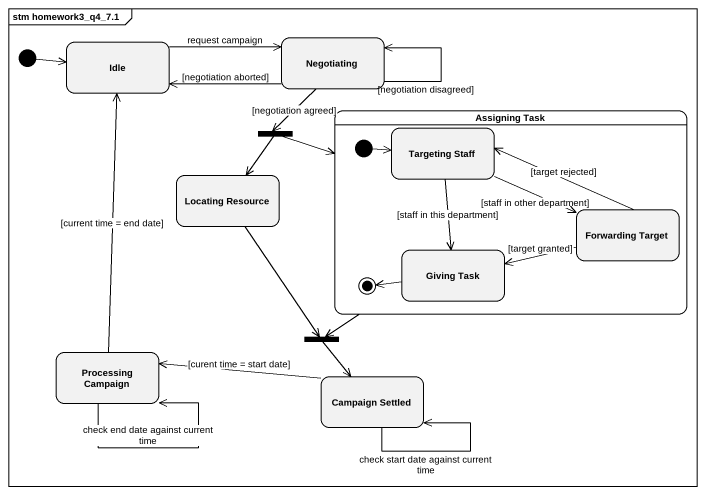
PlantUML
@startuml
mainframe stm homework3_q4_7.1
hide empty description
state Idle
state Negotiating
state "Assigning Task" as Assigning_Task {
  state "Targeting Staff" as Targeting_Staff
  state "Forwarding Target" as Forwarding_Target
  state "Giving Task" as Giving_Task
  [*] -right-> Targeting_Staff
  Giving_Task -left-> [*]
}
state fork1 <<fork>>
state "Locating Resource" as Locating_Resource
state "Processing Campaign" as Processing_Campaign
state fork2 <<join>>
state "Campaign Settled" as Campaign_Settled
[*] -right-> Idle
Idle -right-> Negotiating : request campaign
Negotiating -left-> Idle : [negotiation aborted]
Negotiating --> Negotiating : [negotiation disagreed]
Negotiating --> fork1 : [negotiation agreed]
Assigning_Task --> fork2
fork1 -right-> Assigning_Task
fork1 --> Locating_Resource
Targeting_Staff -right-> Forwarding_Target : [staff in other department]
Targeting_Staff --> Giving_Task : [staff in this department]
Locating_Resource --> fork2
Forwarding_Target -left-> Targeting_Staff : [target rejected]
Forwarding_Target -left-> Giving_Task : [target granted]
Processing_Campaign -up-> Idle : [current time = end date]
Processing_Campaign --> Processing_Campaign : check end date against current time
fork2 --> Campaign_Settled
Campaign_Settled -left-> Processing_Campaign : [curent time = start date]
Campaign_Settled --> Campaign_Settled : check start date against current time
@enduml
